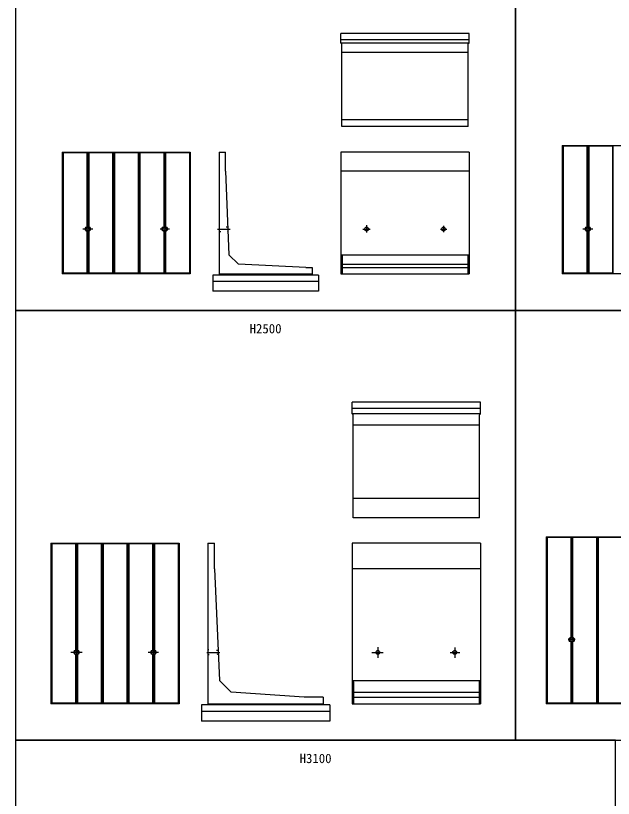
# Model space of a CAD drawing. Units: millimetres, scale not verified. Extents: x -67200 to 67200, y -23760 to 23760.
# Drawn here: x -49535 to -40210, y -2301 to 9902 of the extents above; entities that cross this region are included whole.
import ezdxf
from ezdxf.enums import TextEntityAlignment as Align

# ---------------------------------------------------------------- set-up
doc = ezdxf.new("R2010")
doc.units = ezdxf.units.MM
doc.header["$LTSCALE"] = 80
doc.linetypes.add('CHAIN1', pattern=[8, 5, -1, 1, -1])
doc.linetypes.add('DOTTED', pattern=[1.75, 0.25, -1.5])
for name, color, linetype, lineweight in [('0-0_CENTER', 7, 'CHAIN1', 25), ('0-4_HYO', 3, 'Continuous', 25), ('0-6_OUTLINE', 1, 'Continuous', 25), ('0-7_OUTLINE2', 4, 'DOTTED', 25), ('0-8_TXT', 7, 'Continuous', 25)]:
    doc.layers.add(name, color=color, linetype=linetype, lineweight=lineweight)
doc.styles.add('ＭＳ ゴシック', font='')
doc.styles.get('ＭＳ ゴシック').set_extended_font_data('MS Gothic')

msp = doc.modelspace()

# ---------------------------------------------------------------- linework, layer by layer
at = {"layer": '0-0_CENTER'}
for p, q in [((-48410.07, 6657.19), (-48410.07, 6485.79)), ((-47210.07, 6656.36), (-47210.07, 6494.06)), ((-44060.07, 6636.7), (-44060.07, 6522.17)), ((-42860.07, 6624.74), (-42860.07, 6524.59)), ((-40610.07, 6657.19), (-40610.07, 6485.79)), ((-48328.34, 6575.13), (-48487.45, 6575.13)), ((-47133.47, 6575.13), (-47281.28, 6575.13)), ((-46385.83, 6575.13), (-46188.92, 6575.13)), ((-44118.03, 6575.13), (-44004.58, 6575.13)), ((-42909.15, 6575.13), (-42806.92, 6575.13)), ((-40528.34, 6575.13), (-40687.45, 6575.13)), ((-40806.05, 175.13), (-40916.03, 175.13)), ((-40860.07, 225.16), (-40860.07, 122)), ((-48585.07, 67.77), (-48585.07, -130.37)), ((-47385.07, 47.79), (-47385.07, -106.36)), ((-43885.07, 54.77), (-43885.07, -109.21)), ((-42685.07, 53.48), (-42685.07, -109.15)), ((-48497.79, -24.87), (-48672.38, -24.87)), ((-47306.88, -24.87), (-47469.7, -24.87)), ((-46549.85, -24.87), (-46350.89, -24.87)), ((-43975.58, -24.87), (-43803.58, -24.87)), ((-42756.73, -24.87), (-42607.3, -24.87))]:
    msp.add_line(p, q, dxfattribs=at)
at = {"layer": '0-4_HYO'}
for points in [[(-49535.07, 5305.13), (-41735.07, 5305.13), (-41735.07, 10905.13), (-49535.07, 10905.13)], [(-41735.07, 5305.13), (-33935.07, 5305.13), (-33935.07, 10905.13), (-41735.07, 10905.13)], [(-49535.07, -1394.87), (-41735.07, -1394.87), (-41735.07, 5305.13), (-49535.07, 5305.13)], [(-41735.07, -1394.87), (-33935.07, -1394.87), (-33935.07, 5305.13), (-41735.07, 5305.13)], [(-49535.07, -9294.87), (-40175.07, -9294.87), (-40175.07, -1394.87), (-49535.07, -1394.87)]]:
    msp.add_lwpolyline(points, close=True, dxfattribs=at)
at = {"layer": '0-6_OUTLINE'}
for p, q in [((-42460.07, 9625.13), (-44460.07, 9625.13)), ((-42460.07, 9525.13), (-44460.07, 9525.13)), ((-42460.07, 9475.13), (-42460.07, 9625.13)), ((-42460.07, 9475.13), (-44460.07, 9475.13)), ((-42460.07, 9475.13), (-42475.07, 9460.13)), ((-42475.07, 8175.13), (-42475.07, 9460.13)), ((-42475.07, 9325.13), (-44445.07, 9325.13)), ((-42475.07, 8275.13), (-44445.07, 8275.13)), ((-42475.07, 8175.13), (-44445.07, 8175.13)), ((-41010.07, 7875.13), (-39010.07, 7875.13)), ((-41010.07, 7875.13), (-41010.07, 5875.13)), ((-41000.07, 7875.13), (-41000.07, 5875.13)), ((-40995.07, 7865.13), (-41000.07, 7875.13)), ((-40625.07, 7865.13), (-40620.07, 7875.13)), ((-40625.07, 7865.13), (-40625.07, 6612.21)), ((-40620.07, 7875.13), (-40620.07, 6613.86)), ((-40595.07, 7865.13), (-40600.07, 7875.13)), ((-40600.07, 7875.13), (-40600.07, 6613.86)), ((-40225.07, 7865.13), (-40595.07, 7865.13)), ((-40595.07, 7865.13), (-40595.07, 6612.21)), ((-40225.07, 7865.13), (-40220.07, 7875.13)), ((-40225.07, 7865.13), (-40225.07, 5885.13)), ((-40220.07, 7875.13), (-40220.07, 5875.13)), ((-48810.07, 7775.13), (-48810.07, 5875.13)), ((-48810.07, 7775.13), (-46810.07, 7775.13)), ((-48800.07, 7775.13), (-48800.07, 5875.13)), ((-48795.07, 7765.13), (-48800.07, 7775.13)), ((-48425.07, 7765.13), (-48420.07, 7775.13)), ((-48425.07, 7765.13), (-48425.07, 6612.21)), ((-48420.07, 7775.13), (-48420.07, 6613.86)), ((-48395.07, 7765.13), (-48395.07, 6612.21)), ((-48025.07, 7765.13), (-48020.07, 7775.13)), ((-48025.07, 7765.13), (-48025.07, 5885.13)), ((-48020.07, 7775.13), (-48020.07, 5875.13)), ((-48000.07, 7775.13), (-48000.07, 5875.13)), ((-47995.07, 7765.13), (-48000.07, 7775.13)), ((-47625.07, 7765.13), (-47620.07, 7775.13)), ((-47625.07, 7765.13), (-47625.07, 5885.13)), ((-47620.07, 7775.13), (-47620.07, 5875.13)), ((-47600.07, 7775.13), (-47600.07, 5875.13)), ((-47595.07, 7765.13), (-47600.07, 7775.13)), ((-47225.07, 7765.13), (-47220.07, 7775.13)), ((-47225.07, 7765.13), (-47225.07, 6612.21)), ((-47220.07, 7775.13), (-47220.07, 6613.86)), ((-47200.07, 7775.13), (-47200.07, 6613.86)), ((-47195.07, 7765.13), (-47200.07, 7775.13)), ((-46825.07, 7765.13), (-46820.07, 7775.13)), ((-46825.07, 7765.13), (-46825.07, 5885.13)), ((-46820.07, 7775.13), (-46820.07, 5875.13)), ((-46810.07, 7775.13), (-46810.07, 5875.13)), ((-46360.07, 7775.13), (-46260.07, 7775.13)), ((-46360.07, 7775.13), (-46360.07, 5855.13)), ((-46260.07, 7475.13), (-46260.07, 7775.13)), ((-44460.07, 7775.13), (-44460.07, 5875.13)), ((-42460.07, 7775.13), (-44460.07, 7775.13)), ((-42460.07, 7775.13), (-42460.07, 5875.13)), ((-46260.07, 7475.13), (-46210.07, 6175.13)), ((-42460.07, 7475.13), (-44460.07, 7475.13)), ((-48425.07, 6538.05), (-48425.07, 5885.13)), ((-48420.07, 6536.4), (-48420.07, 5875.13)), ((-48400.07, 6536.4), (-48400.07, 5875.13)), ((-48395.07, 6538.05), (-48395.07, 5885.13)), ((-47225.07, 6538.05), (-47225.07, 5885.13)), ((-47220.07, 6536.4), (-47220.07, 5875.13)), ((-47200.07, 6536.4), (-47200.07, 5875.13)), ((-47195.07, 6538.05), (-47195.07, 5885.13)), ((-40625.07, 6538.05), (-40625.07, 5885.13)), ((-40620.07, 6536.4), (-40620.07, 5875.13)), ((-40600.07, 6536.4), (-40600.07, 5875.13)), ((-40595.07, 6538.05), (-40595.07, 5885.13)), ((-46210.07, 6175.13), (-46060.07, 6025.13)), ((-44460.07, 6175.13), (-42460.07, 6175.13)), ((-44440.07, 6155.13), (-44460.07, 6175.13)), ((-44440.07, 6155.13), (-44440.07, 5875.13)), ((-42460.07, 6175.13), (-42480.07, 6155.13)), ((-42480.07, 6155.13), (-42480.07, 5875.13)), ((-45010.07, 5975.61), (-46060.07, 6025.13)), ((-44440.07, 6025.13), (-42480.07, 6025.13)), ((-46810.07, 5875.13), (-48810.07, 5875.13)), ((-48420.07, 5875.13), (-48425.07, 5885.13)), ((-48395.07, 5885.13), (-48400.07, 5875.13)), ((-48000.07, 5875.13), (-47995.07, 5885.13)), ((-47600.07, 5875.13), (-47595.07, 5885.13)), ((-47195.07, 5885.13), (-47200.07, 5875.13)), ((-46825.07, 5885.13), (-47195.07, 5885.13)), ((-46820.07, 5875.13), (-46825.07, 5885.13)), ((-46360.07, 5875.13), (-44910.07, 5875.13)), ((-45010.07, 5975.61), (-44910.07, 5975.61)), ((-44910.07, 5975.61), (-44910.07, 5855.13)), ((-44460.07, 5875.13), (-42460.07, 5875.13)), ((-44440.07, 5975.13), (-42480.07, 5975.13)), ((-39010.07, 5875.13), (-41010.07, 5875.13)), ((-40620.07, 5875.13), (-40625.07, 5885.13)), ((-40595.07, 5885.13), (-40600.07, 5875.13)), ((-44810.07, 5755.13), (-46460.07, 5755.13)), ((-44810.07, 5855.13), (-44810.07, 5605.13)), ((-44810.07, 5605.13), (-46460.07, 5605.13)), ((-42285.07, 3875.13), (-44285.07, 3875.13)), ((-42285.07, 3695.13), (-42285.07, 3875.13)), ((-42285.07, 3775.13), (-44285.07, 3775.13)), ((-42285.07, 3695.13), (-44285.07, 3695.13)), ((-42285.07, 3695.13), (-42300.07, 3680.13)), ((-42300.07, 2075.13), (-42300.07, 3680.13)), ((-42300.07, 3515.13), (-44270.07, 3515.13)), ((-42300.07, 2375.13), (-44270.07, 2375.13)), ((-42300.07, 2075.13), (-44270.07, 2075.13)), ((-41260.07, 1775.13), (-39260.07, 1775.13)), ((-41260.07, 1775.13), (-41260.07, -824.87)), ((-41250.07, 1775.13), (-41250.07, -824.87)), ((-41245.07, 1765.13), (-41250.07, 1775.13)), ((-40875.07, 1765.13), (-40870.07, 1775.13)), ((-40875.07, 1765.13), (-40875.07, 212.21)), ((-40870.07, 1775.13), (-40870.07, 213.86)), ((-40850.07, 1775.13), (-40850.07, 213.86)), ((-40845.07, 1765.13), (-40850.07, 1775.13)), ((-40475.07, 1765.13), (-40470.07, 1775.13)), ((-40475.07, 1765.13), (-40475.07, -814.87)), ((-40470.07, 1775.13), (-40470.07, -824.87)), ((-40450.07, 1775.13), (-40450.07, -824.87)), ((-40445.07, 1765.13), (-40450.07, 1775.13)), ((-48985.07, 1675.13), (-46985.07, 1675.13)), ((-48985.07, 1675.13), (-48985.07, -824.87)), ((-48600.07, 1665.13), (-48970.07, 1665.13)), ((-48970.07, 1665.13), (-48970.07, -814.87)), ((-48600.07, 1665.13), (-48595.07, 1675.13)), ((-48600.07, 1665.13), (-48600.07, 12.21)), ((-48595.07, 1675.13), (-48595.07, 13.86)), ((-48570.07, 1665.13), (-48575.07, 1675.13)), ((-48575.07, 1675.13), (-48575.07, 13.86)), ((-48200.07, 1665.13), (-48570.07, 1665.13)), ((-48570.07, 1665.13), (-48570.07, 12.21)), ((-48200.07, 1665.13), (-48195.07, 1675.13)), ((-48200.07, 1665.13), (-48200.07, -814.87)), ((-48195.07, 1675.13), (-48195.07, -824.87)), ((-47800.07, 1665.13), (-47800.07, -814.87)), ((-47400.07, 1665.13), (-47770.07, 1665.13)), ((-47770.07, 1665.13), (-47770.07, -814.87)), ((-47400.07, 1665.13), (-47395.07, 1675.13)), ((-47400.07, 1665.13), (-47400.07, 12.21)), ((-47395.07, 1675.13), (-47395.07, 13.86)), ((-47370.07, 1665.13), (-47375.07, 1675.13)), ((-47375.07, 1675.13), (-47375.07, 13.86)), ((-47000.07, 1665.13), (-47370.07, 1665.13)), ((-47370.07, 1665.13), (-47370.07, 12.21)), ((-47000.07, 1665.13), (-46995.07, 1675.13)), ((-47000.07, 1665.13), (-47000.07, -814.87)), ((-46995.07, 1675.13), (-46995.07, -824.87)), ((-46985.07, 1675.13), (-46985.07, -824.87)), ((-46535.07, 1675.13), (-46535.07, -844.87)), ((-46535.07, 1675.13), (-46435.07, 1675.13)), ((-46435.07, 1275.13), (-46435.07, 1675.13)), ((-42285.07, 1675.13), (-44285.07, 1675.13)), ((-44285.07, 1675.13), (-44285.07, -824.87)), ((-42285.07, 1675.13), (-42285.07, -824.87)), ((-46435.07, 1275.13), (-46355.07, -464.87)), ((-42285.07, 1275.13), (-44285.07, 1275.13)), ((-40875.07, 138.05), (-40875.07, -814.87)), ((-40870.07, 136.4), (-40870.07, -824.87)), ((-40850.07, 136.4), (-40850.07, -824.87)), ((-40845.07, 138.05), (-40845.07, -814.87)), ((-48600.07, -61.95), (-48600.07, -814.87)), ((-48595.07, -63.6), (-48595.07, -824.87)), ((-48575.07, -63.6), (-48575.07, -824.87)), ((-48570.07, -61.95), (-48570.07, -814.87)), ((-47400.07, -61.95), (-47400.07, -814.87)), ((-47395.07, -63.6), (-47395.07, -824.87)), ((-47375.07, -63.6), (-47375.07, -824.87)), ((-47370.07, -61.95), (-47370.07, -814.87)), ((-44265.07, -484.87), (-44285.07, -464.87)), ((-44265.07, -484.87), (-44265.07, -824.87)), ((-42305.07, -484.87), (-42305.07, -824.87)), ((-44735.07, -724.87), (-45035.07, -724.87)), ((-44735.07, -724.87), (-44735.07, -844.87)), ((-44265.07, -644.87), (-42305.07, -644.87)), ((-44265.07, -724.87), (-42305.07, -724.87)), ((-46985.07, -824.87), (-48985.07, -824.87)), ((-48575.07, -824.87), (-48570.07, -814.87)), ((-48175.07, -824.87), (-48170.07, -814.87)), ((-47775.07, -824.87), (-47770.07, -814.87)), ((-46535.07, -824.87), (-44735.07, -824.87)), ((-44635.07, -844.87), (-44635.07, -1094.87)), ((-44285.07, -824.87), (-42285.07, -824.87)), ((-40850.07, -824.87), (-40845.07, -814.87)), ((-40450.07, -824.87), (-40445.07, -814.87)), ((-44635.07, -944.87), (-46635.07, -944.87)), ((-44635.07, -1094.87), (-46635.07, -1094.87))]:
    msp.add_line(p, q, dxfattribs=at)
for points in [[(-44445.07, 8175.13), (-44445.07, 9460.13), (-44460.07, 9475.13), (-44460.07, 9625.13)], [(-40625.07, 7865.13), (-40995.07, 7865.13), (-40995.07, 5885.13)], [(-48425.07, 7765.13), (-48795.07, 7765.13), (-48795.07, 5885.13)], [(-48025.07, 7765.13), (-48395.07, 7765.13), (-48400.07, 7775.13), (-48400.07, 6613.86)], [(-47625.07, 7765.13), (-47995.07, 7765.13), (-47995.07, 5885.13)], [(-47225.07, 7765.13), (-47595.07, 7765.13), (-47595.07, 5885.13)], [(-46825.07, 7765.13), (-47195.07, 7765.13), (-47195.07, 6612.21)], [(-48425.07, 5885.13), (-48795.07, 5885.13), (-48800.07, 5875.13)], [(-48020.07, 5875.13), (-48025.07, 5885.13), (-48395.07, 5885.13)], [(-47620.07, 5875.13), (-47625.07, 5885.13), (-47995.07, 5885.13)], [(-47220.07, 5875.13), (-47225.07, 5885.13), (-47595.07, 5885.13)], [(-40625.07, 5885.13), (-40995.07, 5885.13), (-41000.07, 5875.13)], [(-40220.07, 5875.13), (-40225.07, 5885.13), (-40595.07, 5885.13)], [(-44810.07, 5855.13), (-46460.07, 5855.13), (-46460.07, 5605.13)], [(-44270.07, 2075.13), (-44270.07, 3680.13), (-44285.07, 3695.13), (-44285.07, 3875.13)], [(-39260.07, 1775.13), (-39260.07, -824.87), (-41260.07, -824.87)], [(-40875.07, 1765.13), (-41245.07, 1765.13), (-41245.07, -814.87)], [(-40475.07, 1765.13), (-40845.07, 1765.13), (-40845.07, 212.21)], [(-40075.07, 1765.13), (-40445.07, 1765.13), (-40445.07, -814.87)], [(-48970.07, 1665.13), (-48975.07, 1675.13), (-48975.07, -824.87)], [(-48170.07, 1665.13), (-48175.07, 1675.13), (-48175.07, -824.87)], [(-47800.07, 1665.13), (-48170.07, 1665.13), (-48170.07, -814.87)], [(-47800.07, 1665.13), (-47795.07, 1675.13), (-47795.07, -824.87)], [(-47770.07, 1665.13), (-47775.07, 1675.13), (-47775.07, -824.87)], [(-45035.07, -724.87), (-46175.07, -644.87), (-46355.07, -464.87)], [(-44285.07, -464.87), (-42285.07, -464.87), (-42305.07, -484.87)], [(-48595.07, -824.87), (-48600.07, -814.87), (-48970.07, -814.87), (-48975.07, -824.87)], [(-48195.07, -824.87), (-48200.07, -814.87), (-48570.07, -814.87)], [(-47795.07, -824.87), (-47800.07, -814.87), (-48170.07, -814.87)], [(-47395.07, -824.87), (-47400.07, -814.87), (-47770.07, -814.87)], [(-46995.07, -824.87), (-47000.07, -814.87), (-47370.07, -814.87), (-47375.07, -824.87)], [(-44635.07, -844.87), (-46635.07, -844.87), (-46635.07, -1094.87)], [(-40870.07, -824.87), (-40875.07, -814.87), (-41245.07, -814.87), (-41250.07, -824.87)], [(-40470.07, -824.87), (-40475.07, -814.87), (-40845.07, -814.87)], [(-40070.07, -824.87), (-40075.07, -814.87), (-40445.07, -814.87)]]:
    msp.add_lwpolyline(points, dxfattribs=at)
for centre, radius in [((-48410.07, 6575.13), 40), ((-48410.07, 6575.13), 30), ((-47210.07, 6575.13), 40), ((-47210.07, 6575.13), 30), ((-44060.07, 6575.13), 30), ((-42860.07, 6575.13), 30), ((-40610.07, 6575.13), 40), ((-40610.07, 6575.13), 30), ((-40860.07, 175.13), 40), ((-40860.07, 175.13), 30), ((-48585.07, -24.87), 40), ((-48585.07, -24.87), 30), ((-47385.07, -24.87), 40), ((-47385.07, -24.87), 30), ((-43885.07, -24.87), 30), ((-42685.07, -24.87), 30)]:
    msp.add_circle(centre, radius, dxfattribs=at)
at = {"layer": '0-7_OUTLINE2'}
for p, q in [((-46355.57, 6615.13), (-46360.07, 6619.63)), ((-46360.07, 6530.63), (-46355.57, 6535.13)), ((-46355.57, 6535.13), (-46228.81, 6545.13)), ((-46228.81, 6545.13), (-46224.13, 6540.63)), ((-46530.57, 15.13), (-46535.07, 19.63)), ((-46535.07, -69.37), (-46530.57, -64.87))]:
    msp.add_line(p, q, dxfattribs=at)
for points in [[(-46226.78, 6609.63), (-46231.11, 6605.13), (-46355.57, 6615.13)], [(-46376.89, 9.63), (-46381.19, 5.13), (-46530.57, 15.13)], [(-46373.72, -59.37), (-46378.43, -54.87), (-46530.57, -64.87)]]:
    msp.add_lwpolyline(points, dxfattribs=at)

# ---------------------------------------------------------------- texts
at = {"layer": '0-8_TXT', "style": 'ＭＳ ゴシック'}
for s, p in [('H2500', (-45885.07, 4905.13)), ('H3100', (-45105.07, -1794.87))]:
    msp.add_text(s, height=146.6, dxfattribs=at).set_placement(p, align=Align.BOTTOM_LEFT)

doc.saveas('drawing.dxf')
